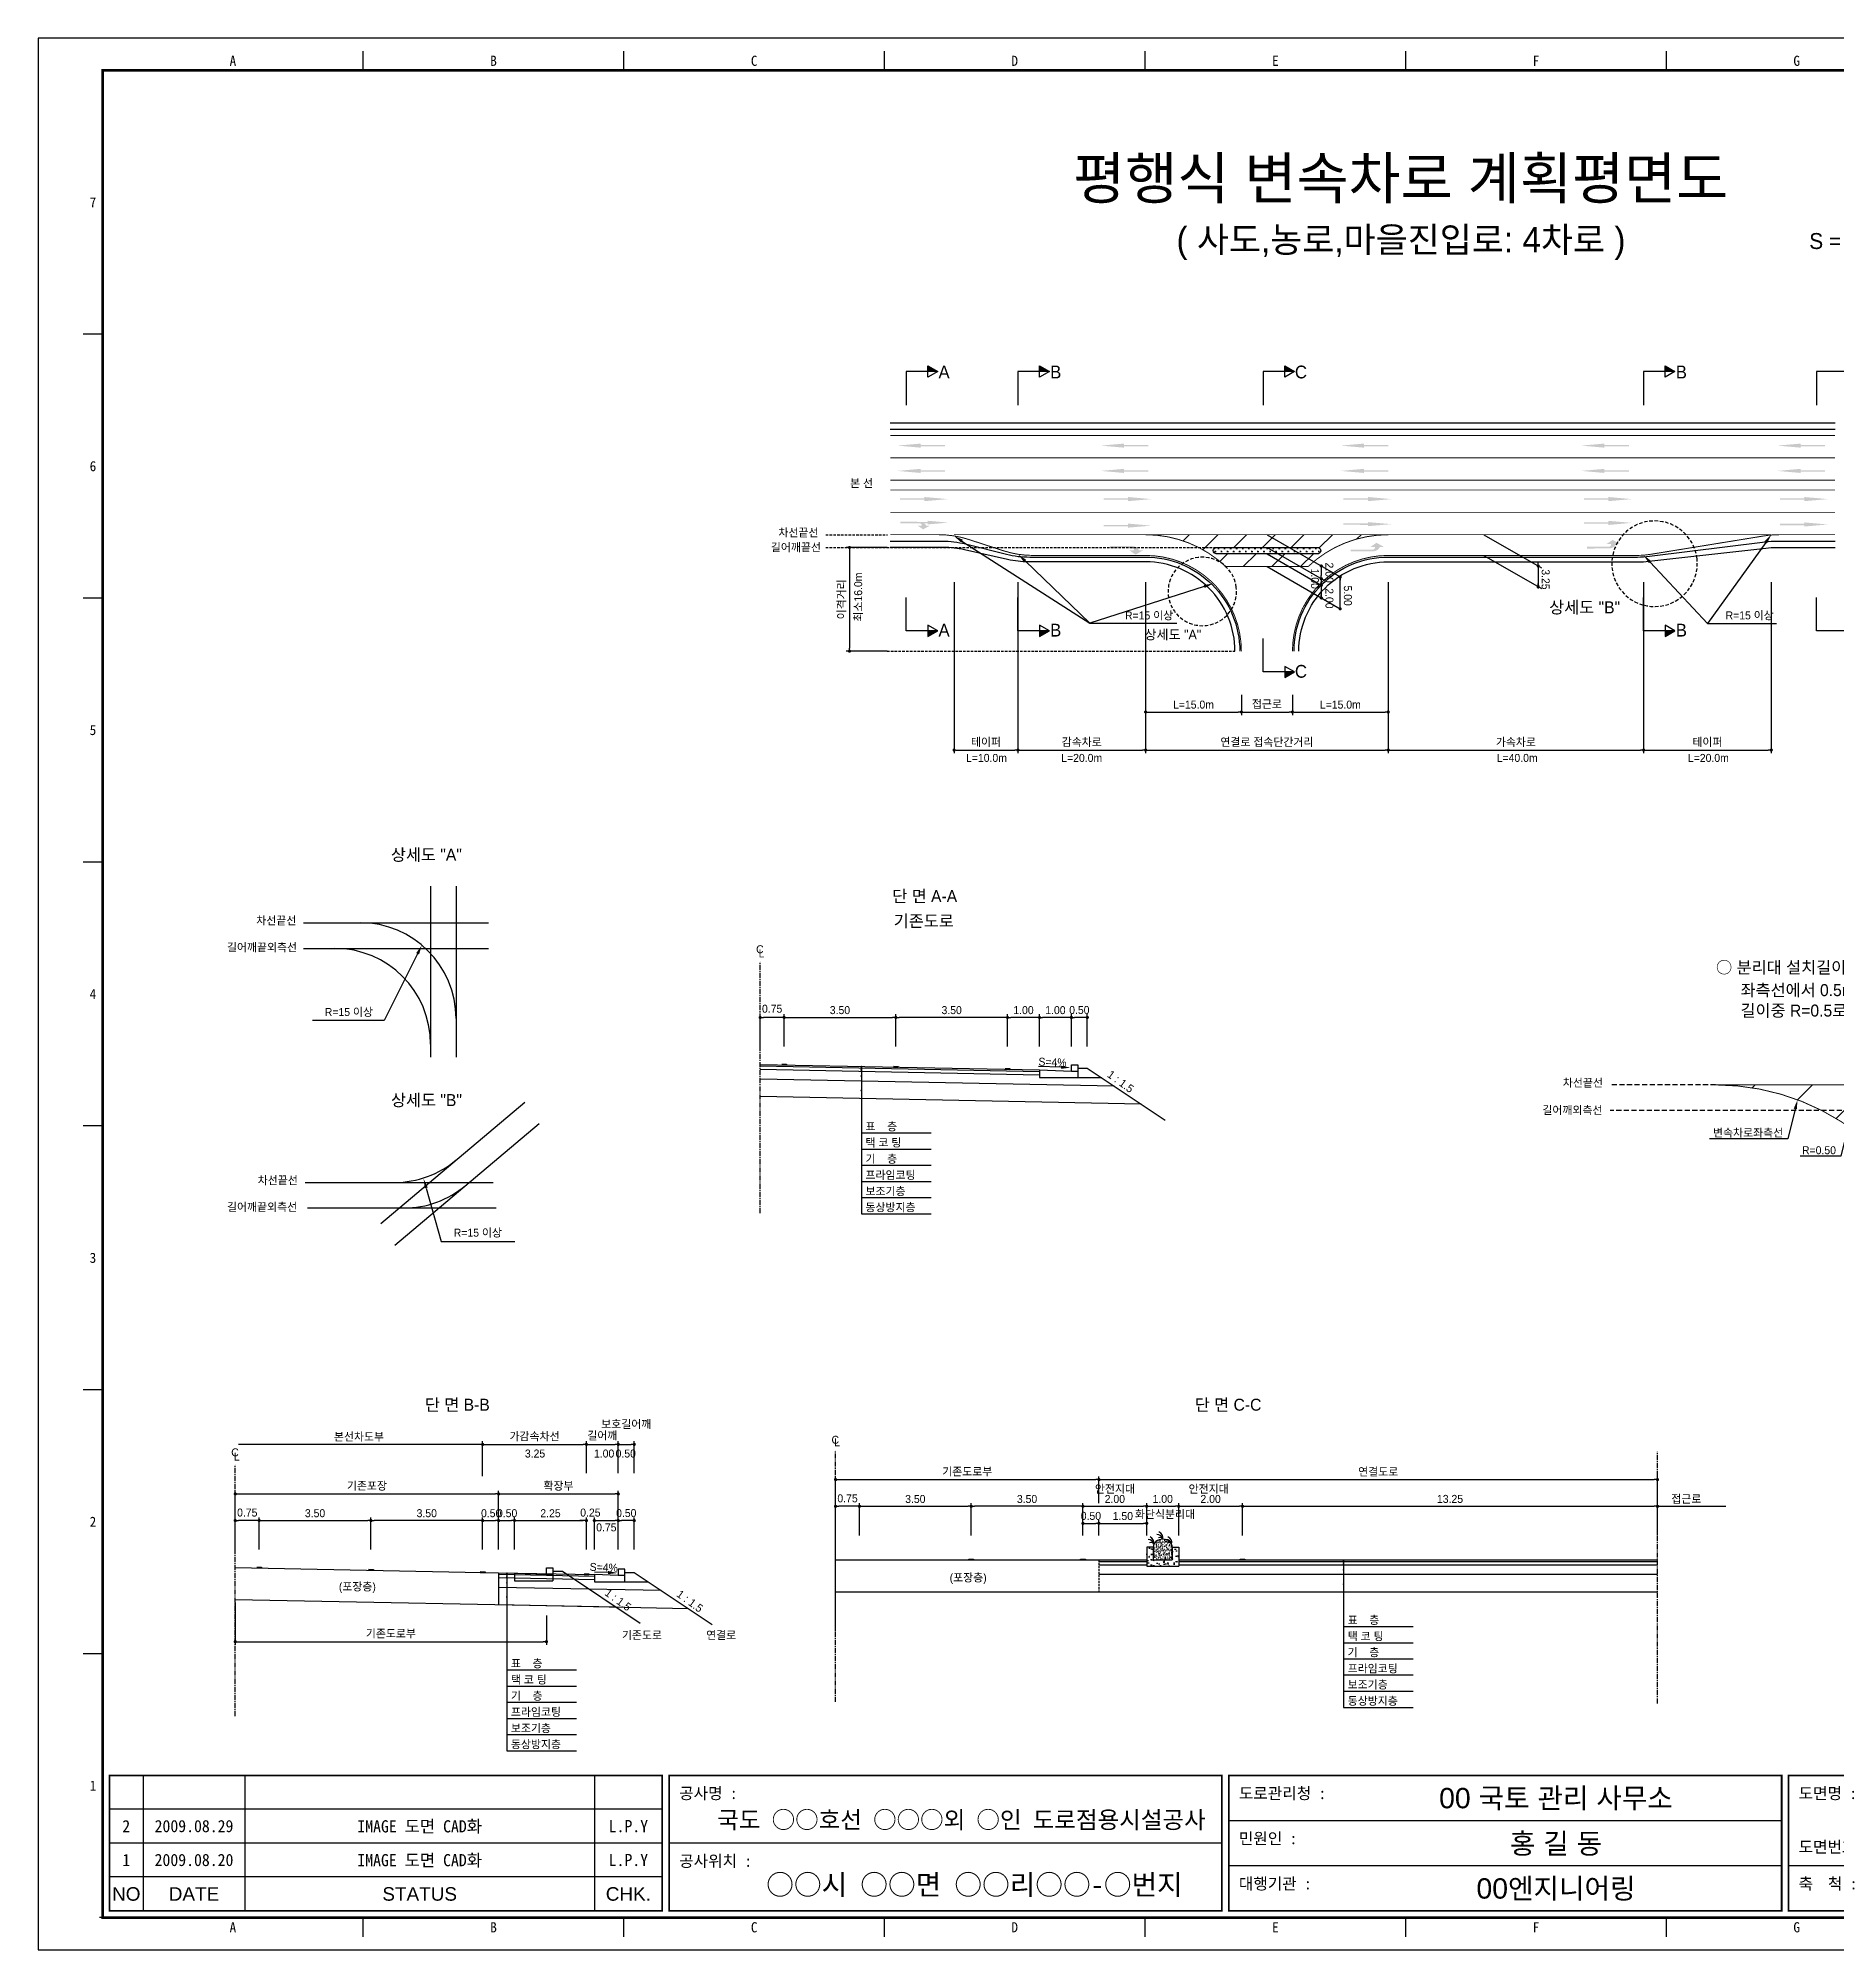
# Model space of a CAD drawing. Header units: millimetres. Extents: x 520 to 943, y 13 to 312.
# Drawn here: x 520 to 801.7, y 13.1 to 312.5 of the extents above; entities that cross this region are included whole.
import ezdxf
from ezdxf.enums import TextEntityAlignment as Align

# ---------------------------------------------------------------- set-up
doc = ezdxf.new("R2010")
doc.units = ezdxf.units.MM
doc.header["$LTSCALE"] = 0.25
doc.linetypes.add('CENTER', pattern=[50.8, 31.75, -6.35, 6.35, -6.35])
doc.linetypes.add('HIDDEN', pattern=[9.525, 6.35, -3.175])
for name, color, linetype in [('CC-GSTR-0004', 4, 'Continuous'), ('CM-LANE-0030', 30, 'Continuous'), ('CZ-DIMT-0002', 7, 'Continuous'), ('CZ-EXST-0002', 22, 'Continuous'), ('CZ-LIN1-0007', 7, 'Continuous'), ('CZ-LIN2-0003', 3, 'Continuous'), ('CZ-LINE-0001', 7, 'Continuous'), ('CZ-TEXT-BOX0', 7, 'Continuous'), ('TITLE', 7, 'Continuous')]:
    doc.layers.add(name, color=color, linetype=linetype)
doc.styles.add('견고딕', font='arial.ttf')
doc.styles.add('돋움', font='')
doc.styles.add('돋음체', font='')
doc.styles.get('돋움').set_extended_font_data('Dotum')
doc.styles.get('돋음체').set_extended_font_data('DotumChe')

# ---------------------------------------------------------------- blocks, each defined once
blk = doc.blocks.new('_Dot')
at = {"color": 0, "linetype": 'ByBlock', "lineweight": -2}
blk.add_line((-0.5, 0), (-1, 0), dxfattribs=at)
at = {"color": 0, "linetype": 'ByBlock', "const_width": 0.5}
blk.add_lwpolyline([(-0.25, 0, 1), (0.25, 0, 1)], format="xyb", close=True, dxfattribs=at)

msp = doc.modelspace()

# ---------------------------------------------------------------- hatches: boundary and pattern name
at = {"layer": 'CM-LANE-0030'}
h = msp.add_hatch(dxfattribs=at)
h.set_pattern_fill('ANSI31', color=256, style=0)
h.set_pattern_definition([(45, (-968.345, 465.4487), (-2.245064, 2.245064), [])])
h.paths.add_polyline_path([(693.43, 234.72, -0.191871), (705.98, 229.72), (718.88, 229.72, -0.191871), (731.43, 234.72)])
h.paths.add_polyline_path([(720.65, 231.81, 0.002096), (720.52, 231.72), (704.5, 231.72, -1), (704.5, 232.72), (720.36, 232.72, -0.732581)], flags=16)
h = msp.add_hatch(dxfattribs=at)
h.set_pattern_fill('ANSI31', color=256, scale=2, style=0)
h.set_pattern_definition([(45, (-497.168, 604.653), (-4.490128, 4.490128), [])])
h.paths.add_polyline_path([(877.62, 138.55, -0.191871), (902.72, 148.55), (782.72, 148.55, -0.191871), (807.82, 138.55)])
h.paths.add_polyline_path([(804.54, 142.55, 0.002096), (804.28, 142.73, -0.732581), (804.86, 144.55), (880.59, 144.55, -0.732581), (881.16, 142.73, 0.002096), (880.9, 142.55)], flags=16)
at = {"layer": 'CZ-EXST-0002'}
h = msp.add_hatch(dxfattribs=at)
h.set_pattern_fill('AR-CONC', color=256, scale=0.01, style=0)
h.set_pattern_definition([(50, (-414.5071, 3556.9936), (1.8218467, -0.15939086), [0.1905, -2.0955]), (355, (-414.507, 3556.9936), (-0.3524283, 1.9105664), [0.1524, -1.6764]), (100.451, (-414.3553, 3556.9803), (1.469425, 1.7511669), [0.1619, -1.7809]), (46.1842, (-414.507, 3557.5016), (2.7107904, -0.4204233), [0.28575, -3.14325]), (96.6356, (-414.2812, 3557.4665), (2.3740423, 2.4742556), [0.24285, -2.67135]), (351.184, (-414.507, 3557.5016), (2.374046, 2.4742512), [0.2286, -2.5146]), (21, (-414.2531, 3557.3746), (1.5161488, -1.0226552), [0.1905, -2.0955]), (326, (-414.253, 3557.3746), (0.6180203, 1.8418797), [0.1524, -1.6764]), (71.4514, (-414.1267, 3557.2894), (2.1341649, 0.8192286), [0.1619, -1.7809]), (37.5, (-414.5071, 3556.9936), (0.03088603, 0.84555039), [0, -1.65608, 0, -1.7018, 0, -1.68275]), (7.5, (-414.5071, 3556.9936), (0.66819663, 1.00180575), [0, -0.97028, 0, -1.61798, 0, -0.64135]), (327.5, (-415.0735, 3556.9936), (1.35590595, -0.05728744), [0, -0.635, 0, -1.9812, 0, -2.6289]), (317.5, (-415.3275, 3556.9936), (1.4812918, 0.2542649), [0, -0.8255, 0, -1.31572, 0, -1.8669])])
h.paths.add_polyline_path([(698.61, 73.15), (698.61, 76.15), (697.61, 76.15), (697.61, 74.15), (694.61, 74.15), (694.61, 76.15), (693.61, 76.15), (693.61, 73.15)])
h = msp.add_hatch(dxfattribs=at)
h.set_pattern_fill('AR-SAND', color=256, scale=0.01, style=0)
h.set_pattern_definition([(37.5, (-414.50708, 3556.9936), (-0.016000313, 0.489413237), [0, -0.38608, 0, -0.4318, 0, -0.41275]), (7.5, (-414.5071, 3556.9936), (0.44952328, 0.7168251), [0, -0.20828, 0, -0.34798, 0, -0.13335]), (327.5, (-414.8195, 3556.9936), (0.79099237, 0.001437185), [0, -0.127, 0, -0.4572, 0, -0.5969]), (317.5, (-414.8195, 3556.9936), (0.76355645, 0.22292932), [0, -0.0635, 0, -0.29972, 0, -0.3429])])
edge = h.paths.add_edge_path()
edge.add_ellipse((696.11, 76.15), major_axis=(-1.5, 0), ratio=0.829212, start_angle=180, end_angle=360)
edge.add_line((694.61, 76.15), (694.61, 74.15))
edge.add_line((694.61, 74.15), (697.61, 74.15))
edge.add_line((697.61, 74.15), (697.61, 76.15))
at = {"layer": 'CZ-LIN1-0007'}
for points in [[(658.18, 248.99), (658.18, 248.78), (662.01, 248.78), (662.01, 248.56), (658.18, 248.56), (658.18, 248.35), (654.53, 248.67)], [(690.05, 248.99), (690.05, 248.78), (693.88, 248.78), (693.88, 248.56), (690.05, 248.56), (690.05, 248.35), (686.4, 248.67)], [(727.63, 248.99), (727.63, 248.78), (731.46, 248.78), (731.46, 248.56), (727.63, 248.56), (727.63, 248.35), (723.98, 248.67)], [(765.3, 248.99), (765.3, 248.78), (769.13, 248.78), (769.13, 248.56), (765.3, 248.56), (765.3, 248.35), (761.65, 248.67)], [(796.03, 248.99), (796.03, 248.78), (799.85, 248.78), (799.85, 248.56), (796.03, 248.56), (796.03, 248.35), (792.38, 248.67)], [(658.18, 245.03), (658.18, 244.82), (662.01, 244.82), (662.01, 244.61), (658.18, 244.6), (658.18, 244.39), (654.53, 244.71)], [(690.05, 245.03), (690.05, 244.82), (693.88, 244.82), (693.88, 244.61), (690.05, 244.6), (690.05, 244.39), (686.4, 244.71)], [(727.63, 245.03), (727.63, 244.82), (731.46, 244.82), (731.46, 244.61), (727.63, 244.6), (727.63, 244.39), (723.98, 244.71)], [(765.3, 245.03), (765.3, 244.82), (769.13, 244.82), (769.13, 244.61), (765.3, 244.6), (765.3, 244.39), (761.65, 244.71)], [(796.03, 245.03), (796.03, 244.82), (799.85, 244.82), (799.85, 244.61), (796.03, 244.6), (796.03, 244.39), (792.38, 244.71)], [(658.79, 240.62), (658.79, 240.4), (654.97, 240.4), (654.97, 240.19), (658.79, 240.19), (658.79, 239.97), (662.44, 240.29)], [(690.66, 240.62), (690.66, 240.4), (686.84, 240.4), (686.84, 240.19), (690.66, 240.19), (690.66, 239.97), (694.31, 240.29)], [(728.24, 240.62), (728.24, 240.4), (724.41, 240.4), (724.41, 240.19), (728.24, 240.19), (728.24, 239.97), (731.89, 240.29)], [(765.91, 240.62), (765.91, 240.4), (762.09, 240.4), (762.09, 240.19), (765.91, 240.19), (765.91, 239.97), (769.56, 240.29)], [(796.63, 240.62), (796.63, 240.4), (792.81, 240.4), (792.81, 240.19), (796.63, 240.19), (796.63, 239.97), (800.28, 240.29)], [(658.15, 236.73, -0.267976), (659.06, 236.13), (659.61, 236.13), (658.58, 235.55), (657.75, 236.12), (658.36, 236.12, 0.504994), (658.08, 236.49), (655.03, 236.51), (655.03, 236.75)], [(659.28, 236.9), (659.28, 236.71), (655.85, 236.71), (655.85, 236.52), (659.28, 236.52), (659.28, 236.33), (662.55, 236.61)], [(728.24, 236.69), (728.24, 236.48), (724.41, 236.48), (724.41, 236.27), (728.24, 236.26), (728.24, 236.05), (731.89, 236.37)], [(765.91, 236.89), (765.91, 236.67), (762.09, 236.67), (762.09, 236.46), (765.91, 236.46), (765.91, 236.24), (769.56, 236.57)], [(796.63, 236.64), (796.63, 236.42), (792.81, 236.43), (792.81, 236.21), (796.63, 236.21), (796.63, 236), (800.28, 236.32)], [(690.66, 236.46), (690.66, 236.25), (686.84, 236.25), (686.84, 236.03), (690.66, 236.03), (690.66, 235.82), (694.31, 236.14)], [(766.09, 232.57, 0.267976), (767.12, 233.26), (767.75, 233.25), (766.58, 233.91), (765.63, 233.26), (766.33, 233.26, -0.504994), (766.02, 232.84), (762.55, 232.82), (762.55, 232.55)], [(691.37, 232.95, -0.267976), (692.4, 232.26), (693.03, 232.26), (691.85, 231.6), (690.91, 232.25), (691.6, 232.26, 0.504994), (691.29, 232.68), (687.83, 232.69), (687.83, 232.97)], [(729.11, 232.11, 0.267976), (730.14, 232.8), (730.76, 232.8), (729.59, 233.45), (728.65, 232.8), (729.34, 232.8, -0.504994), (729.03, 232.38), (725.57, 232.36), (725.57, 232.09)], [(637.18, 151.68), (637.18, 151.8), (636.43, 151.82), (636.43, 151.69)], [(654.68, 151.33), (654.68, 151.45), (653.93, 151.47), (653.93, 151.34)], [(672.18, 150.98), (672.18, 151.1), (671.43, 151.12), (671.43, 150.99)], [(554.96, 72.89), (554.96, 73.01), (554.21, 73.03), (554.21, 72.9)], [(572.46, 72.54), (572.46, 72.66), (571.71, 72.68), (571.71, 72.55)], [(589.96, 72.19), (589.96, 72.31), (589.21, 72.33), (589.21, 72.2)], [(606.21, 71.86), (606.21, 71.99), (605.46, 72), (605.46, 71.88)], [(666.49, 74.15), (666.49, 74.27), (665.74, 74.27), (665.74, 74.15)], [(683.99, 74.15), (683.99, 74.27), (683.24, 74.27), (683.24, 74.15)], [(708.99, 74.15), (708.99, 74.27), (708.24, 74.27), (708.24, 74.15)]]:
    msp.add_hatch(color=256, dxfattribs=at).paths.add_polyline_path(points)
at = {"layer": 'CZ-LIN2-0003'}
h = msp.add_hatch(dxfattribs=at)
h.set_pattern_fill('CROSS', color=256, scale=0.075, style=0)
h.set_pattern_definition([(0, (-968.3449, 465.4487), (0.47625, 0.47625), [0.238125, -0.714375]), (90, (-968.2258, 465.32964), (-0.47625, 0.47625), [0.238125, -0.714375])])
h.paths.add_polyline_path([(720.52, 231.72, -0.002096), (720.65, 231.81, 0.732581), (720.36, 232.72), (704.5, 232.72, 1), (704.5, 231.72)])
at = {"layer": 'CZ-LINE-0001'}
for points in [[(659.33, 261.14), (659.33, 260.26), (660.86, 260.26)], [(676.82, 261.14), (676.82, 260.26), (678.35, 260.26)], [(715.24, 261.14), (715.24, 260.26), (716.76, 260.26)], [(774.82, 261.14), (774.82, 260.26), (776.35, 260.26)], [(660.86, 219.67), (659.33, 219.67), (659.33, 218.79)], [(678.35, 219.67), (676.82, 219.67), (676.82, 218.79)], [(776.35, 219.67), (774.82, 219.67), (774.82, 218.79)], [(716.76, 213.22), (715.24, 213.22), (715.24, 212.34)]]:
    msp.add_hatch(color=256, dxfattribs=at).paths.add_polyline_path(points)

# ---------------------------------------------------------------- linework, layer by layer
at = {"color": 0, "linetype": 'ByBlock', "lineweight": -2}
for p, q in [((720.95, 229.56), (720.95, 229.31)), ((720.95, 228.06), (720.95, 228.31)), ((720.95, 227.56), (720.95, 227.31)), ((723.91, 227.85), (723.91, 227.6)), ((754.93, 230.06), (754.93, 230.31)), ((754.93, 229.56), (754.93, 229.31)), ((720.95, 227.06), (720.95, 227.31)), ((720.95, 225.06), (720.95, 225.31)), ((754.93, 226.81), (754.93, 227.06)), ((723.91, 223.35), (723.91, 223.6)), ((589.33, 92.24), (589.08, 92.24))]:
    msp.add_line(p, q, dxfattribs=at)
at = {"color": 0, "linetype": 'ByBlock', "const_width": 0.25}
for points in [[(720.95, 229.69, 1), (720.95, 229.94, 1)], [(720.95, 227.94, 1), (720.95, 227.69, 1)], [(720.95, 227.69, 1), (720.95, 227.94, 1)], [(723.91, 227.98, 1), (723.91, 228.23, 1)], [(754.93, 229.94, 1), (754.93, 229.69, 1)], [(754.93, 229.69, 1), (754.93, 229.94, 1)], [(720.95, 226.94, 1), (720.95, 226.69, 1)], [(720.95, 224.94, 1), (720.95, 224.69, 1)], [(754.93, 226.69, 1), (754.93, 226.44, 1)], [(723.91, 223.23, 1), (723.91, 222.98, 1)], [(589.46, 92.24, 1), (589.71, 92.24, 1)]]:
    msp.add_lwpolyline(points, format="xyb", close=True, dxfattribs=at)
at = {"layer": 'CC-GSTR-0004'}
for p, q in [((676.8, 150.89), (676.8, 149.69)), ((676.8, 150.89), (681.8, 150.69)), ((681.8, 150.69), (681.8, 151.69)), ((681.8, 151.69), (682.8, 151.69)), ((681.8, 150.69), (682.8, 150.69)), ((682.8, 151.69), (682.8, 149.69)), ((676.8, 149.69), (682.8, 149.69))]:
    msp.add_line(p, q, dxfattribs=at)
for points in [[(653.43, 252.25), (801.43, 252.25)], [(653.43, 251.25), (801.43, 251.25)], [(611.83, 71.7), (610.83, 71.7), (607.08, 71.85), (607.08, 70.7), (611.83, 70.7), (611.83, 72.7), (610.83, 72.7), (610.83, 71.7)]]:
    msp.add_lwpolyline(points, dxfattribs=at)
for points in [[(653.43, 233.72), (661.58, 233.72), (661.58, 233.72, -0.061321), (665.22, 233.27), (665.22, 233.27), (671.64, 231.66), (671.64, 231.66, 0.061321), (675.28, 231.22), (675.28, 231.22), (693.43, 231.22, -0.414214), (708.18, 216.47)], [(716.68, 216.47, -0.414214), (731.43, 231.22), (770.5, 231.22), (770.5, 231.22, 0.031099), (772.36, 231.33), (772.36, 231.33), (790.5, 233.6), (790.5, 233.6, -0.031099), (792.37, 233.72), (792.37, 233.72), (801.43, 233.72)], [(707.43, 216.47, 0.414214), (693.43, 230.47), (675.1, 230.47, -0.055385), (671.81, 230.83), (665.06, 232.35, 0.055385), (661.76, 232.72), (653.43, 232.72)], [(717.43, 216.47, -0.414214), (731.43, 230.47), (770.59, 230.47), (770.59, 230.47, 0.028015), (772.27, 230.56), (772.27, 230.56), (790.6, 232.62), (790.6, 232.62, -0.028015), (792.27, 232.72), (792.27, 232.72), (801.43, 232.72)]]:
    msp.add_lwpolyline(points, format="xyb", dxfattribs=at)
at = {"layer": 'CM-LANE-0030', "const_width": 0.15}
for points in [[(653.43, 243.25), (801.43, 243.25)], [(653.43, 241.72), (801.43, 241.72)]]:
    msp.add_lwpolyline(points, dxfattribs=at)
for points in [[(718.88, 229.72), (705.98, 229.72, 0.191871), (693.43, 234.72), (731.43, 234.72), (731.43, 234.72, 0.191871)], [(782.72, 148.55), (902.72, 148.55, 0.191871), (877.62, 138.55), (807.82, 138.55, 0.191871)]]:
    msp.add_lwpolyline(points, format="xyb", close=True, dxfattribs=at)
at = {"layer": 'CZ-EXST-0002'}
for p, q in [((581.43, 179.69), (581.43, 152.91)), ((585.41, 179.69), (585.41, 152.91)), ((561.53, 173.95), (590.48, 173.95)), ((561.53, 169.93), (590.48, 169.93)), ((573.63, 126.84), (596.18, 145.83)), ((575.84, 123.47), (598.44, 142.5)), ((561.76, 133.27), (591.24, 133.27)), ((562.17, 129.27), (591.72, 129.27)), ((550.83, 72.97), (594.58, 72.1)), ((594.58, 72.1), (594.58, 70.9)), ((594.58, 72.1), (599.58, 71.9)), ((599.58, 71.9), (599.58, 72.9)), ((599.58, 72.9), (600.58, 72.9)), ((599.58, 71.9), (600.58, 71.9)), ((600.58, 72.9), (600.58, 70.9)), ((600.58, 72.4), (602.08, 72.4)), ((602.08, 72.4), (614.28, 64.26)), ((644.86, 74.15), (686.11, 74.15)), ((594.58, 70.9), (600.58, 70.9)), ((644.86, 69.15), (686.11, 69.15)), ((550.83, 67.97), (610.51, 66.78))]:
    msp.add_line(p, q, dxfattribs=at)
at = {"layer": 'CZ-LIN1-0007'}
for p, q in [((665.69, 233.98), (665.69, 233.98)), ((671.17, 232.2), (671.17, 232.2)), ((675.81, 231.47), (675.81, 231.47)), ((636.43, 151.82), (637.18, 151.8)), ((636.43, 151.69), (637.18, 151.68)), ((637.18, 151.8), (637.18, 151.68)), ((653.93, 151.47), (654.68, 151.45)), ((653.93, 151.34), (654.68, 151.33)), ((654.68, 151.45), (654.68, 151.33)), ((671.43, 151.12), (672.18, 151.1)), ((671.43, 150.99), (672.18, 150.98)), ((672.18, 151.1), (672.18, 150.98)), ((554.21, 73.03), (554.96, 73.01)), ((554.21, 72.9), (554.96, 72.89)), ((554.96, 73.01), (554.96, 72.89)), ((571.71, 72.68), (572.46, 72.66)), ((571.71, 72.55), (572.46, 72.54)), ((572.46, 72.66), (572.46, 72.54)), ((589.21, 72.33), (589.96, 72.31)), ((589.21, 72.2), (589.96, 72.19)), ((589.96, 72.31), (589.96, 72.19)), ((605.46, 72), (606.21, 71.99)), ((605.46, 71.88), (606.21, 71.86)), ((606.21, 71.99), (606.21, 71.86)), ((665.74, 74.27), (666.49, 74.27)), ((665.74, 74.15), (665.74, 74.27)), ((666.49, 74.15), (665.74, 74.15)), ((666.49, 74.27), (666.49, 74.15)), ((683.24, 74.27), (683.99, 74.27)), ((683.24, 74.15), (683.24, 74.27)), ((683.99, 74.15), (683.24, 74.15)), ((683.99, 74.27), (683.99, 74.15)), ((708.24, 74.15), (708.24, 74.27)), ((708.24, 74.27), (708.99, 74.27)), ((708.99, 74.15), (708.24, 74.15)), ((708.99, 74.27), (708.99, 74.15))]:
    msp.add_line(p, q, dxfattribs=at)
at = {"layer": 'CZ-LIN1-0007', "const_width": 0.15}
for points in [[(653.43, 250.25), (801.43, 250.25)], [(678.43, 234.72), (693.43, 234.72)], [(731.43, 234.72), (761.43, 234.72)]]:
    msp.add_lwpolyline(points, dxfattribs=at)
at = {"layer": 'CZ-LIN1-0007', "linetype": 'HIDDEN', "const_width": 0.15}
for points in [[(653.43, 246.75), (801.43, 246.75)], [(653.43, 238.22), (801.43, 238.22)], [(663.43, 234.72), (678.43, 234.72)], [(761.43, 234.72), (791.43, 234.72)]]:
    msp.add_lwpolyline(points, dxfattribs=at)
at = {"layer": 'CZ-LIN1-0007', "const_width": 0.15}
for points in [[(653.43, 234.72), (661.05, 234.72, -0.07872), (665.69, 233.98), (665.69, 233.98), (671.17, 232.2), (671.17, 232.2, 0.07872), (675.81, 231.47), (675.81, 231.47), (693.43, 231.47, -0.414214), (708.43, 216.47)], [(801.43, 234.72), (792.64, 234.72), (792.64, 234.72, 0.040295), (790.24, 234.52), (790.24, 234.52), (772.63, 231.66), (772.63, 231.66, -0.040295), (770.22, 231.47), (731.43, 231.47), (731.43, 231.47, 0.414214), (716.43, 216.47)]]:
    msp.add_lwpolyline(points, format="xyb", dxfattribs=at)
at = {"layer": 'CZ-LIN1-0007'}
msp.add_lwpolyline([(661.05, 234.72), (661.05, 234.72)], close=True, dxfattribs=at)
at = {"layer": 'CZ-LIN2-0003'}
for p, q in [((633.05, 151.76), (676.8, 150.89)), ((633.05, 151.51), (676.8, 150.64)), ((633.05, 151.01), (676.8, 150.14)), ((682.8, 151.19), (684.3, 151.19)), ((684.3, 151.19), (696.5, 143.05)), ((633.05, 149.51), (688.48, 148.4)), ((633.05, 146.76), (692.73, 145.57)), ((682.8, 149.69), (686.55, 149.69)), ((694.61, 76.15), (693.61, 76.15)), ((693.61, 76.15), (693.61, 73.15)), ((694.61, 76.15), (694.61, 74.15)), ((697.61, 76.15), (698.61, 76.15)), ((697.61, 76.15), (697.61, 74.15)), ((698.61, 76.15), (698.61, 73.15)), ((592.08, 72.15), (592.08, 67.15)), ((592.08, 72.15), (607.08, 71.85)), ((592.08, 71.9), (607.08, 71.6)), ((611.83, 72.2), (613.33, 72.2)), ((613.33, 72.2), (625.53, 64.06)), ((686.11, 74.15), (693.61, 74.15)), ((686.11, 73.9), (693.61, 73.9)), ((686.11, 73.4), (693.61, 73.4)), ((686.11, 71.9), (773.61, 71.9)), ((693.61, 73.15), (698.61, 73.15)), ((694.61, 74.15), (697.61, 74.15)), ((698.61, 74.15), (773.61, 74.15)), ((698.61, 73.9), (773.61, 73.9)), ((698.61, 73.4), (773.61, 73.4)), ((592.08, 71.4), (607.08, 71.1)), ((592.08, 69.9), (617.54, 69.39)), ((611.83, 70.7), (615.58, 70.7)), ((686.11, 69.15), (773.61, 69.15)), ((592.08, 67.15), (621.8, 66.55))]:
    msp.add_line(p, q, dxfattribs=at)
msp.add_lwpolyline([(720.36, 232.72, -0.732581), (720.65, 231.81, 0.002096), (720.52, 231.72), (704.5, 231.72, -1), (704.5, 232.72)], format="xyb", close=True, dxfattribs=at)
for centre, radius, start, end in [((570.41, 158.95), 15, 0, 90), ((566.43, 154.93), 15, 0, 90), ((575.79, 148.27), 15, 270, 310.097), ((577.25, 144.27), 15, 270, 310.097), ((695.24, 77.27), 0.88, 7.8639, 92.7752), ((695.13, 77.61), 1, 347.1802, 67.3267), ((693.85, 76.49), 0.88, 7.8639, 92.7752), ((694.3, 76.46), 0.44, 19.771, 124.0366), ((693.74, 76.83), 1, 347.1802, 67.3267), ((695.7, 77.24), 0.44, 19.771, 124.0366), ((696.63, 76.49), 0.88, 7.8639, 92.7752), ((697.09, 76.46), 0.44, 19.771, 124.0366), ((696.53, 76.83), 1, 347.1802, 67.3267)]:
    msp.add_arc(centre, radius, start, end, dxfattribs=at)
msp.add_ellipse((696.11, 76.15), major_axis=(-1.5, 0), ratio=0.829212, start_param=3.141593, end_param=6.283185, dxfattribs=at)
at = {"layer": 'CZ-LINE-0001'}
for p, q in [((659.33, 259.39), (659.33, 261.14)), ((659.33, 261.14), (660.86, 260.26)), ((676.82, 259.39), (676.82, 261.14)), ((676.82, 261.14), (678.35, 260.26)), ((715.24, 259.39), (715.24, 261.14)), ((715.24, 261.14), (716.76, 260.26)), ((774.82, 259.39), (774.82, 261.14)), ((774.82, 261.14), (776.35, 260.26)), ((660.86, 260.26), (655.94, 260.26)), ((655.94, 260.26), (655.94, 255.03)), ((660.86, 260.26), (659.33, 259.39)), ((678.35, 260.26), (673.43, 260.26)), ((673.43, 260.26), (673.43, 255.03)), ((678.35, 260.26), (676.82, 259.39)), ((716.76, 260.26), (711.84, 260.26)), ((711.84, 260.26), (711.84, 255.03)), ((716.76, 260.26), (715.24, 259.39)), ((776.35, 260.26), (771.43, 260.26)), ((771.43, 260.26), (771.43, 255.03)), ((776.35, 260.26), (774.82, 259.39)), ((803.44, 260.26), (798.53, 260.26)), ((798.53, 260.26), (798.53, 255.03)), ((712.46, 234.72), (723.91, 228.1)), ((746.43, 234.72), (755.43, 229.52)), ((652.93, 232.72), (646.55, 232.72)), ((647.05, 232.22), (647.05, 216.97)), ((712.46, 232.72), (721.45, 227.52)), ((712.46, 231.72), (720.95, 226.81)), ((746.43, 231.47), (755.43, 226.27)), ((712.46, 229.72), (723.91, 223.1)), ((720.95, 229.31), (720.95, 228.31)), ((723.91, 223.1), (723.91, 228.1)), ((754.93, 229.31), (754.93, 226.31)), ((655.94, 219.67), (655.94, 224.9)), ((663.43, 227.26), (663.43, 200.49)), ((673.43, 227.26), (673.43, 200.49)), ((673.43, 227.26), (673.43, 200.49)), ((673.43, 219.67), (673.43, 224.9)), ((693.43, 227.26), (693.43, 200.49)), ((693.43, 227.26), (693.43, 200.49)), ((720.95, 227.31), (720.95, 224.81)), ((731.43, 227.26), (731.43, 200.49)), ((731.43, 227.26), (731.43, 200.49)), ((771.43, 227.26), (771.43, 200.49)), ((771.43, 227.26), (771.43, 200.49)), ((771.43, 219.67), (771.43, 224.9)), ((791.43, 227.26), (791.43, 200.49)), ((798.53, 219.67), (798.53, 224.9)), ((660.86, 219.67), (655.94, 219.67)), ((660.86, 219.67), (659.33, 220.54)), ((659.33, 220.54), (659.33, 218.79)), ((659.33, 218.79), (660.86, 219.67)), ((678.35, 219.67), (673.43, 219.67)), ((678.35, 219.67), (676.82, 220.54)), ((676.82, 220.54), (676.82, 218.79)), ((676.82, 218.79), (678.35, 219.67)), ((684.71, 220.87), (698.32, 220.87)), ((776.35, 219.67), (771.43, 219.67)), ((776.35, 219.67), (774.82, 220.54)), ((774.82, 220.54), (774.82, 218.79)), ((774.82, 218.79), (776.35, 219.67)), ((781.46, 220.83), (792.24, 220.83)), ((803.44, 219.67), (798.53, 219.67)), ((652.93, 216.47), (646.55, 216.47)), ((711.84, 213.22), (711.84, 218.45)), ((716.76, 213.22), (711.84, 213.22)), ((716.76, 213.22), (715.24, 214.1)), ((715.24, 214.1), (715.24, 212.34)), ((715.24, 212.34), (716.76, 213.22)), ((693.43, 209.63), (693.43, 206.45)), ((708.43, 209.63), (708.43, 206.45)), ((708.43, 209.63), (708.43, 206.45)), ((716.43, 209.63), (716.43, 206.45)), ((716.43, 209.63), (716.43, 206.45)), ((731.43, 209.63), (731.43, 206.45)), ((693.93, 206.95), (707.93, 206.95)), ((708.93, 206.95), (715.93, 206.95)), ((716.93, 206.95), (730.93, 206.95)), ((663.93, 200.99), (672.93, 200.99)), ((673.93, 200.99), (692.93, 200.99)), ((693.93, 200.99), (730.93, 200.99)), ((731.93, 200.99), (770.93, 200.99)), ((771.93, 200.99), (790.93, 200.99)), ((633.05, 154.56), (633.05, 159.61)), ((636.3, 159.11), (633.55, 159.11)), ((636.8, 154.56), (636.8, 159.61)), ((636.8, 154.56), (636.8, 159.61)), ((637.3, 159.11), (653.8, 159.11)), ((654.3, 154.56), (654.3, 159.61)), ((654.3, 154.56), (654.3, 159.61)), ((671.3, 159.11), (654.8, 159.11)), ((671.8, 154.56), (671.8, 159.61)), ((671.8, 154.56), (671.8, 159.61)), ((676.3, 159.11), (672.3, 159.11)), ((676.8, 154.56), (676.8, 159.61)), ((676.8, 154.56), (676.8, 159.61)), ((681.3, 159.11), (677.3, 159.11)), ((681.8, 154.56), (681.8, 159.61)), ((681.8, 157), (681.8, 159.61)), ((683.8, 159.11), (682.3, 159.11)), ((684.3, 154.56), (684.3, 159.61)), ((648.9, 151.44), (648.9, 128.36)), ((648.9, 141.02), (659.84, 141.02)), ((648.9, 138.49), (659.84, 138.49)), ((648.9, 135.96), (659.84, 135.96)), ((648.9, 133.42), (659.84, 133.42)), ((648.9, 130.89), (659.84, 130.89)), ((648.9, 128.36), (659.84, 128.36)), ((589.08, 92.24), (551.33, 92.24)), ((589.58, 87.26), (589.58, 92.74)), ((589.58, 87.76), (589.58, 92.74)), ((590.08, 92.24), (605.33, 92.24)), ((605.83, 87.76), (605.83, 92.74)), ((605.83, 87.76), (605.83, 92.74)), ((606.33, 92.24), (610.33, 92.24)), ((610.83, 87.76), (610.83, 92.74)), ((610.83, 87.76), (610.83, 92.74)), ((611.33, 92.24), (612.83, 92.24)), ((613.33, 87.76), (613.33, 92.74)), ((644.86, 83.05), (644.86, 87.23)), ((686.11, 83.05), (686.11, 87.23)), ((686.11, 83.05), (686.11, 87.23)), ((773.61, 83.05), (773.61, 87.23)), ((550.83, 80.82), (550.83, 84.99)), ((551.33, 84.49), (591.58, 84.49)), ((592.08, 80.82), (592.08, 84.99)), ((592.08, 80.82), (592.08, 84.99)), ((592.58, 84.49), (610.33, 84.49)), ((610.83, 80.82), (610.83, 84.99)), ((645.36, 86.73), (685.61, 86.73)), ((686.61, 86.73), (773.11, 86.73)), ((644.86, 62.97), (644.86, 83.38)), ((644.86, 78), (644.86, 83.05)), ((648.11, 82.55), (645.36, 82.55)), ((648.61, 78), (648.61, 83.05)), ((648.61, 78), (648.61, 83.05)), ((649.11, 82.55), (665.61, 82.55)), ((666.11, 78), (666.11, 83.05)), ((666.11, 78), (666.11, 83.05)), ((683.11, 82.55), (666.61, 82.55)), ((683.61, 78), (683.61, 83.05)), ((683.61, 78), (683.61, 83.05)), ((684.11, 82.55), (693.11, 82.55)), ((693.61, 78), (693.61, 83.05)), ((693.61, 78), (693.61, 83.05)), ((694.11, 82.55), (698.11, 82.55)), ((698.61, 78), (698.61, 83.05)), ((698.61, 78), (698.61, 83.05)), ((699.11, 82.55), (708.11, 82.55)), ((708.61, 78), (708.61, 83.05)), ((708.61, 78), (708.61, 83.05)), ((709.11, 82.55), (773.11, 82.55)), ((773.61, 78), (773.61, 83.05)), ((773.61, 82.55), (784.33, 82.55)), ((550.83, 75.77), (550.83, 80.82)), ((554.08, 80.32), (551.33, 80.32)), ((554.58, 75.77), (554.58, 80.82)), ((554.58, 75.77), (554.58, 80.82)), ((555.08, 80.32), (571.58, 80.32)), ((572.08, 75.77), (572.08, 80.82)), ((572.08, 75.77), (572.08, 80.82)), ((589.08, 80.32), (572.58, 80.32)), ((589.58, 75.77), (589.58, 80.82)), ((589.58, 75.77), (589.58, 80.82)), ((590.08, 80.32), (591.58, 80.32)), ((592.08, 75.77), (592.08, 80.82)), ((592.08, 75.77), (592.08, 80.82)), ((592.58, 80.32), (594.08, 80.32)), ((594.58, 75.77), (594.58, 80.82)), ((594.58, 75.77), (594.58, 80.82)), ((595.08, 80.32), (605.33, 80.32)), ((605.33, 80.32), (604.83, 80.32)), ((605.83, 75.77), (605.83, 80.82)), ((605.83, 75.77), (605.83, 80.82)), ((607.08, 75.77), (607.08, 80.82)), ((607.08, 75.77), (607.08, 80.82)), ((607.58, 80.32), (610.33, 80.32)), ((607.58, 80.32), (608.08, 80.32)), ((610.83, 78.21), (610.83, 80.82)), ((610.83, 75.77), (610.83, 80.82)), ((612.83, 80.32), (611.33, 80.32)), ((613.33, 75.77), (613.33, 80.82)), ((683.61, 78), (683.61, 80.38)), ((684.11, 79.88), (685.61, 79.88)), ((686.11, 78), (686.11, 80.38)), ((686.11, 78), (686.11, 80.38)), ((686.61, 79.88), (693.11, 79.88)), ((693.61, 78), (693.61, 80.38)), ((593.36, 72.12), (593.36, 44.26)), ((724.43, 74.15), (724.43, 51.06)), ((550.83, 67.47), (550.83, 60.85)), ((599.58, 65.47), (599.58, 60.85)), ((724.43, 63.72), (735.36, 63.72)), ((551.33, 61.35), (599.08, 61.35)), ((724.43, 61.19), (735.36, 61.19)), ((593.36, 56.92), (604.3, 56.92)), ((724.43, 58.66), (735.36, 58.66)), ((593.36, 54.38), (604.3, 54.38)), ((724.43, 56.13), (735.36, 56.13)), ((593.36, 51.85), (604.3, 51.85)), ((724.43, 53.6), (735.36, 53.6)), ((724.43, 51.06), (735.36, 51.06)), ((593.36, 49.32), (604.3, 49.32)), ((593.36, 46.79), (604.3, 46.79)), ((593.36, 44.26), (604.3, 44.26))]:
    msp.add_line(p, q, dxfattribs=at)
at = {"layer": 'CZ-LINE-0001', "linetype": 'HIDDEN', "ltscale": 0.25}
for p, q in [((643.33, 234.72), (652.99, 234.72)), ((643.33, 232.72), (704.5, 232.72)), ((652.93, 216.47), (707.43, 216.47))]:
    msp.add_line(p, q, dxfattribs=at)
at = {"layer": 'CZ-LINE-0001', "linetype": 'HIDDEN', "ltscale": 0.35}
for p, q in [((779.8, 230.96), (779.8, 230.96)), ((707.63, 226.46), (707.63, 226.46))]:
    msp.add_line(p, q, dxfattribs=at)
at = {"layer": 'CZ-LINE-0001', "linetype": 'CENTER', "ltscale": 0.1}
for p, q in [((633.05, 128.48), (633.05, 167.86)), ((644.86, 51.93), (644.86, 91.31)), ((773.61, 51.68), (773.61, 91.06)), ((550.83, 49.69), (550.83, 89.07))]:
    msp.add_line(p, q, dxfattribs=at)
at = {"layer": 'CZ-LINE-0001', "linetype": 'HIDDEN', "ltscale": 0.5}
for p, q in [((782.72, 148.55), (766.2, 148.55)), ((804.86, 144.55), (766.2, 144.55))]:
    msp.add_line(p, q, dxfattribs=at)
at = {"layer": 'CZ-LINE-0001', "linetype": 'HIDDEN', "ltscale": 0.2}
msp.add_line((686.11, 74.15), (686.11, 69.15), dxfattribs=at)
at = {"layer": 'CZ-LINE-0001'}
for points in [[(664.66, 233.72), (684.71, 220.87)], [(674.54, 230.61), (684.71, 220.87)], [(790.56, 233.5), (781.46, 220.83)], [(772.45, 230.42), (781.46, 220.83)], [(702.61, 226.61), (684.71, 220.87)], [(579.39, 169.07), (574.16, 158.61), (562.92, 158.61)], [(680.17, 151.31), (676.67, 151.45)], [(795.18, 144.77), (794.01, 140.1), (781.78, 140.1)], [(803.49, 142.05), (802.32, 137.38), (795.98, 137.38)], [(580.74, 132.4), (583.11, 124.04), (594.61, 124.04)], [(609.22, 72.17), (607.08, 72.25)]]:
    msp.add_lwpolyline(points, dxfattribs=at)
at = {"layer": 'CZ-LINE-0001', "linetype": 'HIDDEN', "ltscale": 0.35}
for centre, radius in [((773.15, 230.17), 6.7), ((702.31, 225.83), 5.36)]:
    msp.add_arc(centre, radius, 6.7667, 6.749, dxfattribs=at)
at = {"layer": 'CZ-LINE-0001', "linetype": 'ByBlock'}
for centre, start, end in [((648.9, 150.69), 0, 180), ((648.9, 150.69), 0, 180), ((648.9, 150.69), 180, 0), ((648.9, 150.69), 180, 0), ((648.9, 149.9), 0, 180), ((648.9, 149.9), 0, 180), ((648.9, 149.9), 180, 0), ((648.9, 149.9), 180, 0), ((648.9, 151.38), 0, 180), ((648.9, 151.38), 0, 180), ((648.9, 151.38), 180, 0), ((648.9, 151.38), 180, 0), ((648.9, 151.18), 0, 180), ((648.9, 151.18), 0, 180), ((648.9, 151.18), 180, 0), ((648.9, 151.18), 180, 0), ((648.9, 150.95), 0, 180), ((648.9, 150.95), 0, 180), ((648.9, 150.95), 180, 0), ((648.9, 150.95), 180, 0), ((648.9, 147.66), 0, 180), ((648.9, 147.66), 0, 180), ((648.9, 147.66), 180, 0), ((648.9, 147.66), 180, 0), ((724.43, 74.09), 0, 180), ((724.43, 74.09), 0, 180), ((724.43, 74.09), 180, 0), ((724.43, 74.09), 180, 0), ((724.43, 73.88), 0, 180), ((724.43, 73.88), 0, 180), ((724.43, 73.88), 180, 0), ((724.43, 73.88), 180, 0), ((724.43, 73.65), 0, 180), ((724.43, 73.65), 0, 180), ((724.43, 73.65), 180, 0), ((724.43, 73.65), 180, 0), ((724.42, 73.4), 0, 180), ((724.42, 73.4), 0, 180), ((724.42, 73.4), 180, 0), ((724.42, 73.4), 180, 0), ((724.42, 72.6), 0, 180), ((724.42, 72.6), 0, 180), ((724.42, 72.6), 180, 0), ((724.42, 72.6), 180, 0), ((724.42, 70.37), 0, 180), ((724.42, 70.37), 0, 180), ((724.42, 70.37), 180, 0), ((724.42, 70.37), 180, 0)]:
    msp.add_arc(centre, 0.0625, start, end, dxfattribs=at)
at = {"layer": 'CZ-LINE-0001'}
for centre, start, end in [((593.36, 72.06), 0, 180), ((593.36, 72.06), 0, 180), ((593.36, 72.06), 180, 0), ((593.36, 72.06), 180, 0), ((593.36, 71.86), 0, 180), ((593.36, 71.86), 0, 180), ((593.36, 71.86), 180, 0), ((593.36, 71.86), 180, 0), ((593.36, 71.62), 0, 180), ((593.36, 71.62), 0, 180), ((593.36, 71.62), 180, 0), ((593.36, 71.62), 180, 0), ((593.36, 71.37), 0, 180), ((593.36, 71.37), 0, 180), ((593.36, 71.37), 180, 0), ((593.36, 71.37), 180, 0), ((593.36, 70.58), 0, 180), ((593.36, 70.58), 0, 180), ((593.36, 70.58), 180, 0), ((593.36, 70.58), 180, 0), ((593.36, 68.34), 0, 180), ((593.36, 68.34), 0, 180), ((593.36, 68.34), 180, 0), ((593.36, 68.34), 180, 0)]:
    msp.add_arc(centre, 0.0625, start, end, dxfattribs=at)
for points in [[(664.53, 233.51), (663.4, 234.53), (664.8, 233.93)], [(790.35, 233.64), (791.43, 234.72), (790.76, 233.35)], [(674.37, 230.43), (673.46, 231.65), (674.72, 230.79)], [(772.27, 230.25), (771.43, 231.51), (772.64, 230.59)], [(702.53, 226.85), (704.04, 227.07), (702.69, 226.38)], [(579.16, 169.19), (580.06, 170.42), (579.61, 168.96)], [(680.18, 151.56), (681.67, 151.25), (680.16, 151.06)], [(794.94, 144.83), (795.55, 146.22), (795.43, 144.71)], [(580.5, 132.34), (580.34, 133.85), (580.98, 132.47)], [(609.23, 72.42), (610.72, 72.11), (609.21, 71.92)]]:
    msp.add_solid(points, dxfattribs=at)
at = {"layer": 'TITLE', "color": 7, "linetype": 'Continuous'}
for p, q in [((570.87, 307.43), (570.87, 310.46)), ((611.7, 307.43), (611.7, 310.46)), ((652.52, 307.43), (652.52, 310.46)), ((693.35, 307.43), (693.35, 310.46)), ((734.17, 307.43), (734.17, 310.46)), ((775, 307.43), (775, 310.46)), ((530.05, 266.1), (527.02, 266.1)), ((530.05, 224.77), (527.02, 224.77)), ((530.05, 183.45), (527.02, 183.45)), ((530.05, 142.12), (527.02, 142.12)), ((530.05, 100.79), (527.02, 100.79)), ((530.05, 59.46), (527.02, 59.46)), ((570.87, 15.11), (570.87, 18.13)), ((611.7, 15.11), (611.7, 18.13)), ((652.52, 15.11), (652.52, 18.13)), ((693.35, 15.11), (693.35, 18.13)), ((734.17, 15.11), (734.17, 18.13)), ((775, 15.11), (775, 18.13))]:
    msp.add_line(p, q, dxfattribs=at)
at = {"layer": 'TITLE', "ltscale": 150}
for p, q in [((536.41, 40.41), (536.41, 19.19)), ((552.33, 40.41), (552.33, 19.19)), ((607.11, 40.41), (607.11, 19.19)), ((617.72, 35.11), (531.11, 35.11)), ((706.45, 33.34), (793.06, 33.34)), ((617.72, 29.8), (531.11, 29.8)), ((705.39, 29.8), (618.78, 29.8)), ((617.72, 24.5), (531.11, 24.5)), ((706.45, 26.27), (793.06, 26.27)), ((794.12, 26.27), (880.73, 26.27))]:
    msp.add_line(p, q, dxfattribs=at)
at = {"layer": 'TITLE'}
msp.add_line((938.41, 18.13), (529.55, 18.13), dxfattribs=at)
msp.add_lwpolyline([(519.97, 13.1), (943.33, 13.1), (943.33, 312.47), (519.97, 312.47)], close=True, dxfattribs=at)
at = {"layer": 'TITLE', "linetype": 'Continuous', "const_width": 0.403}
msp.add_lwpolyline([(530.05, 18.13), (530.05, 307.43), (938.29, 307.43), (938.29, 18.13)], close=True, dxfattribs=at)
at = {"layer": 'TITLE', "ltscale": 150, "const_width": 0.265}
for points in [[(531.11, 40.41), (617.72, 40.41), (617.72, 19.19), (531.11, 19.19)], [(618.78, 40.41), (705.39, 40.41), (705.39, 19.19), (618.78, 19.19)], [(793.06, 19.19), (706.45, 19.19), (706.45, 40.41), (793.06, 40.41)], [(794.12, 40.41), (880.73, 40.41), (880.73, 19.19), (794.12, 19.19)]]:
    msp.add_lwpolyline(points, close=True, dxfattribs=at)

# ---------------------------------------------------------------- block references
at = {"layer": 'CZ-LINE-0001', "xscale": 0.5, "yscale": 0.5, "zscale": 0.5}
for p, rotation in [((647.05, 232.72), 90), ((647.05, 216.47), 270), ((693.43, 206.95), 180), ((708.43, 206.95), 180), ((716.43, 206.95), 180), ((663.43, 200.99), 180), ((673.43, 200.99), 180), ((693.43, 200.99), 180), ((731.43, 200.99), 180), ((771.43, 200.99), 180), ((633.05, 159.11), 180), ((636.8, 159.11), 180), ((654.3, 159.11), 180), ((671.8, 159.11), 180), ((676.8, 159.11), 180), ((681.8, 159.11), 180), ((589.58, 92.24), 180), ((605.83, 92.24), 180), ((610.83, 92.24), 180), ((644.86, 86.73), 180), ((686.11, 86.73), 180), ((550.83, 84.49), 180), ((592.08, 84.49), 180), ((644.86, 82.55), 180), ((648.61, 82.55), 180), ((666.11, 82.55), 180), ((683.61, 82.55), 180), ((693.61, 82.55), 180), ((698.61, 82.55), 180), ((708.61, 82.55), 180), ((550.83, 80.32), 180), ((554.58, 80.32), 180), ((572.08, 80.32), 180), ((589.58, 80.32), 180), ((592.08, 80.32), 180), ((594.58, 80.32), 180), ((607.08, 80.32), 180), ((607.08, 80.32), 180), ((610.83, 80.32), 180), ((683.61, 79.88), 180), ((686.11, 79.88), 180), ((550.83, 61.35), 180)]:
    msp.add_blockref('_Dot', p, dxfattribs=dict(at, rotation=rotation))
for p in [(708.43, 206.95), (716.43, 206.95), (731.43, 206.95), (673.43, 200.99), (693.43, 200.99), (731.43, 200.99), (771.43, 200.99), (791.43, 200.99), (636.8, 159.11), (654.3, 159.11), (671.8, 159.11), (676.8, 159.11), (681.8, 159.11), (684.3, 159.11), (605.83, 92.24), (610.83, 92.24), (613.33, 92.24), (686.11, 86.73), (773.61, 86.73), (592.08, 84.49), (610.83, 84.49), (648.61, 82.55), (666.11, 82.55), (683.61, 82.55), (693.61, 82.55), (698.61, 82.55), (708.61, 82.55), (773.61, 82.55), (554.58, 80.32), (572.08, 80.32), (589.58, 80.32), (592.08, 80.32), (594.58, 80.32), (605.83, 80.32), (605.83, 80.32), (610.83, 80.32), (613.33, 80.32), (686.11, 79.88), (693.61, 79.88), (599.58, 61.35)]:
    msp.add_blockref('_Dot', p, dxfattribs=at)

# ---------------------------------------------------------------- texts
at = {"layer": 'CZ-DIMT-0002', "style": '돋움'}
for s, height, p in [('A', 2, (661.86, 260.2)), ('B', 2, (679.35, 260.2)), ('C', 2, (717.76, 260.2)), ('B', 2, (777.35, 260.2)), ('본 선', 1.25, (648.93, 242.77)), ('길어깨끝선', 1.25, (638.65, 232.74)), ('차선끝선', 1.25, (639.05, 235.05)), ('R=15 이상', 1.25, (693.98, 222.07)), ('상세도 "B"', 1.875, (762.2, 223.34)), ('R=15 이상', 1.25, (788.05, 222.08)), ('A', 2, (661.86, 219.77)), ('B', 2, (679.35, 219.77)), ('상세도 "A"', 1.5, (697.7, 219.08)), ('B', 2, (777.35, 219.77)), ('C', 2, (717.76, 213.32)), ('L=10.0m', 1.25, (668.5, 199.76)), ('L=20.0m', 1.25, (683.42, 199.76)), ('L=40.0m', 1.25, (751.63, 199.76)), ('L=20.0m', 1.25, (781.58, 199.76)), ('차선끝선', 1.25, (557.26, 174.29)), ('길어깨끝외측선', 1.25, (555.02, 170.09)), ('C', 1.25, (633.01, 169.79)), ('L', 1.25, (633.27, 169.13)), ('R=15 이상', 1.25, (568.63, 159.96)), ('차선끝선', 1.25, (761.92, 148.88)), ('차선끝선', 1.25, (557.49, 133.6)), ('길어깨끝외측선', 1.25, (555.03, 129.42)), ('R=15 이상', 1.25, (588.83, 125.4)), ('C', 1.25, (644.82, 92.97)), ('L', 1.25, (645.08, 92.58)), ('C', 1.25, (550.79, 91)), ('L', 1.25, (551.05, 90.34))]:
    msp.add_text(s, height=height, dxfattribs=at).set_placement(p, align=Align.MIDDLE_CENTER)
msp.add_text('최소16.0m', height=1.25, rotation=90, dxfattribs=at).set_placement((649.03, 221.11))
for s, p in [('○ 분리대 설치길이는 접속되는 도로의 길어깨외측선과 변속차로의', (782.77, 166.95)), ('좌측선에서 0.5m만큼 평행 이동한 선이 교차하는 지점까지의', (786.62, 163.39)), ('길이중 R=0.5로 마감되는 부분까지로 한다.', (786.62, 160.19))]:
    msp.add_text(s, height=1.875, dxfattribs=at).set_placement(p, align=Align.MIDDLE_LEFT)
for s, rotation, p in [('S=4%', 357.7094, (678.85, 152.11)), ('1 : 1.5', 323.8881, (689.51, 149.07)), ('S=4%', 357.7094, (608.56, 72.99)), ('1 : 1.5', 323.8881, (610.8, 67.9)), ('1 : 1.5', 323.8881, (622.05, 67.7))]:
    msp.add_text(s, height=1.25, rotation=rotation, dxfattribs=at).set_placement(p, align=Align.MIDDLE_CENTER)
for s, p in [('길어깨외측선', (755.58, 143.97)), ('표    층', (649.55, 141.41)), ('변속차로좌측선', (782.31, 140.42)), ('기    층', (649.55, 136.34)), ('택 코 팅', (649.55, 138.88)), ('R=0.50', (796.25, 137.69)), ('프라임코팅', (649.55, 133.81)), ('보조기층', (649.55, 131.28)), ('동상방지층', (649.55, 128.75)), ('3.25', (596.2, 90.19)), ('1.00', (607.02, 90.19)), ('0.50', (610.41, 90.19)), ('안전지대', (685.49, 84.65)), ('안전지대', (700.16, 84.65)), ('접근로', (775.77, 83.08)), ('화단식분리대', (691.76, 80.68)), ('(포장층)', (662.74, 70.76)), ('(포장층)', (567.06, 69.35)), ('기존도로', (611.4, 61.75)), ('연결로', (624.59, 61.75)), ('표    층', (725.08, 64.11)), ('택 코 팅', (725.08, 61.58)), ('기    층', (725.08, 59.05)), ('표    층', (594.01, 57.31)), ('프라임코팅', (725.08, 56.52)), ('택 코 팅', (594.01, 54.77)), ('보조기층', (725.08, 53.99)), ('프라임코팅', (594.01, 49.71)), ('기    층', (594.01, 52.24)), ('동상방지층', (725.08, 51.45)), ('보조기층', (594.01, 47.18)), ('동상방지층', (594.01, 44.65))]:
    msp.add_text(s, height=1.25, dxfattribs=at).set_placement(p)
at = {"layer": 'CZ-DIMT-0002', "char_height": 1.25, "attachment_point": 5, "rotation": 270, "style": '돋움'}
for s, insert in [('1.00', (719.94, 227.82)), ('\\A1;2.00', (722.21, 228.77)), ('3.25', (756.08, 227.71)), ('2.00', (722.21, 224.74)), ('5.00', (725.1, 225.17))]:
    msp.add_mtext(s, dxfattribs=dict(at, insert=insert))
at = {"layer": 'CZ-DIMT-0002', "insert": (570.21, 93.38), "char_height": 1.25, "attachment_point": 5, "style": '돋움'}
msp.add_mtext('본선차도부', dxfattribs=at)
at = {"layer": 'CZ-LINE-0001', "insert": (645.86, 224.59), "char_height": 1.25, "attachment_point": 5, "rotation": 90, "style": '돋움'}
msp.add_mtext('\\A1;이격거리', dxfattribs=at)
at = {"layer": 'CZ-LINE-0001', "char_height": 1.25, "attachment_point": 5, "style": '돋움'}
for s, insert in [('\\A1;L=15.0m', (700.93, 208.1)), ('\\A1;접근로', (712.43, 208.13)), ('\\A1;L=15.0m', (723.93, 208.1)), ('\\A1;테이퍼', (668.43, 202.18)), ('\\A1;감속차로', (683.43, 202.18)), ('\\A1;연결로 접속단간거리', (712.43, 202.18)), ('\\A1;가속차로', (751.43, 202.18)), ('\\A1;테이퍼', (781.43, 202.18)), ('\\A1;0.75', (634.93, 160.47)), ('\\A1;3.50', (645.55, 160.25)), ('\\A1;3.50', (663.05, 160.25)), ('\\A1;1.00', (674.3, 160.25)), ('\\A1;1.00', (679.3, 160.25)), ('\\A1;0.50', (683.05, 160.27)), ('\\A1;보호길어깨', (612.08, 95.35)), ('\\A1;가감속차선', (597.71, 93.44)), ('\\A1;길어깨', (608.33, 93.56)), ('\\A1;기존도로부', (665.49, 87.92)), ('\\A1;연결도로', (729.86, 87.91)), ('\\A1;기존포장', (571.46, 85.69)), ('\\A1;확장부', (601.46, 85.69)), ('\\A1;0.75', (646.74, 83.79)), ('\\A1;3.50', (657.36, 83.69)), ('\\A1;3.50', (674.86, 83.69)), ('\\A1;2.00', (688.61, 83.69)), ('\\A1;1.00', (696.11, 83.7)), ('\\A1;2.00', (703.61, 83.69)), ('\\A1;13.25', (741.11, 83.7)), ('\\A1;0.75', (552.71, 81.56)), ('\\A1;3.50', (563.33, 81.46)), ('\\A1;3.50', (580.83, 81.46)), ('\\A1;0.50', (590.92, 81.46)), ('\\A1;0.50', (593.42, 81.46)), ('\\A1;2.25', (600.21, 81.46)), ('\\A1;0.25', (606.46, 81.56)), ('\\A1;0.50', (612.08, 81.48)), ('\\A1;0.50', (684.86, 81.04)), ('\\A1;1.50', (689.86, 81.02)), ('\\A1;0.75', (608.96, 79.24)), ('\\A1;기존도로부', (575.21, 62.55))]:
    msp.add_mtext(s, dxfattribs=dict(at, insert=insert))
at = {"layer": 'CZ-TEXT-BOX0', "style": '돋움'}
for s, p in [('상세도 "A"', (580.77, 184.6)), ('단 면 A-A', (658.83, 178.11)), ('기존도로', (658.68, 174.22)), ('상세도 "B"', (580.78, 146.17)), ('단 면 B-B', (585.62, 98.46)), ('단 면 C-C', (706.35, 98.46))]:
    msp.add_text(s, height=1.875, dxfattribs=at).set_placement(p, align=Align.MIDDLE_CENTER)
at = {"layer": 'TITLE', "color": 3, "linetype": 'Continuous', "style": '돋음체'}
for s, p in [('A', (550.46, 308.94)), ('B', (591.29, 308.94)), ('C', (632.11, 308.94)), ('D', (672.93, 308.94)), ('E', (713.76, 308.94)), ('F', (754.58, 308.94)), ('G', (795.41, 308.94)), ('7', (528.54, 286.77)), ('6', (528.54, 245.44)), ('5', (528.54, 204.12)), ('4', (528.54, 162.79)), ('3', (528.54, 121.46)), ('2', (528.54, 80.13)), ('1', (528.54, 38.8)), ('A', (550.46, 16.62)), ('B', (591.29, 16.62)), ('C', (632.11, 16.62)), ('D', (672.93, 16.62)), ('E', (713.76, 16.62)), ('F', (754.58, 16.62)), ('G', (795.41, 16.62))]:
    msp.add_text(s, height=1.59, dxfattribs=at).set_placement(p, align=Align.MIDDLE)
at = {"layer": 'TITLE', "style": '돋움'}
for s, height, p in [('평행식 변속차로 계획평면도', 6.5, (733.38, 290.55)), ('( 사도,농로,마을진입로: 4차로 )', 4, (733.43, 280.93))]:
    msp.add_text(s, height=height, dxfattribs=at).set_placement(p, align=Align.MIDDLE_CENTER)
msp.add_text('S = 1 : 500', height=2.5, dxfattribs=at).set_placement((797.38, 280.71), align=Align.MIDDLE_LEFT)
at = {"layer": 'TITLE', "style": '돋음체'}
for s, p in [('공사명 : ', (620.37, 36.7)), ('도로관리청 :', (708.04, 36.7)), ('도면명 :', (795.71, 36.7)), ('민원인 :', (708.04, 29.63)), ('도면번호 :', (795.71, 28.31)), ('공사위치 :', (620.37, 26.09)), ('대행기관 :', (708.04, 22.55)), ('축  척 :', (795.71, 22.55))]:
    msp.add_text(s, height=1.804, dxfattribs=at).set_placement(p)
at = {"layer": 'TITLE', "color": 7, "linetype": 'Continuous'}
for s, height, style, p in [('00 국토 관리 사무소', 3.1832, '견고딕', (757.71, 36.88)), ('국도 ○○호선 ○○○외 ○인 도로점용시설공사', 2.7, '돋음체', (664.59, 33.49)), ('홍 길 동', 3.183, '견고딕', (757.71, 29.8)), ('○○시 ○○면 ○○리○○-○번지', 3.1832, '돋음체', (666.61, 23.33)), ('00엔지니어링', 3.183, '견고딕', (757.71, 22.73))]:
    msp.add_text(s, height=height, dxfattribs=dict(at, style=style)).set_placement(p, align=Align.MIDDLE)
at = {"layer": 'TITLE', "color": 1, "linetype": 'Continuous', "style": '돋음체'}
msp.add_text('2', height=1.91, dxfattribs=at).set_placement((533.76, 32.45), align=Align.MIDDLE)
at = {"layer": 'TITLE', "linetype": 'Continuous'}
for s, height, style, p in [('2009.08.29', 1.91, '돋음체', (544.37, 32.45)), ('L.P.Y', 1.91, '돋음체', (612.41, 32.45)), ('1', 1.91, '돋음체', (533.76, 27.15)), ('2009.08.20', 1.91, '돋음체', (544.37, 27.15)), ('L.P.Y', 1.91, '돋음체', (612.41, 27.15)), ('NO', 2.122, '견고딕', (533.76, 21.84)), ('DATE', 2.122, '견고딕', (544.37, 21.84)), ('STATUS', 2.122, '견고딕', (579.72, 21.84)), ('CHK.', 2.122, '견고딕', (612.41, 21.84))]:
    msp.add_text(s, height=height, dxfattribs=dict(at, style=style)).set_placement(p, align=Align.MIDDLE)
at = {"layer": 'TITLE', "style": '돋음체'}
for p in [(579.72, 32.45), (579.72, 27.15)]:
    msp.add_text('IMAGE 도면 CAD화', height=1.9099, dxfattribs=at).set_placement(p, align=Align.MIDDLE)

doc.saveas('drawing.dxf')
